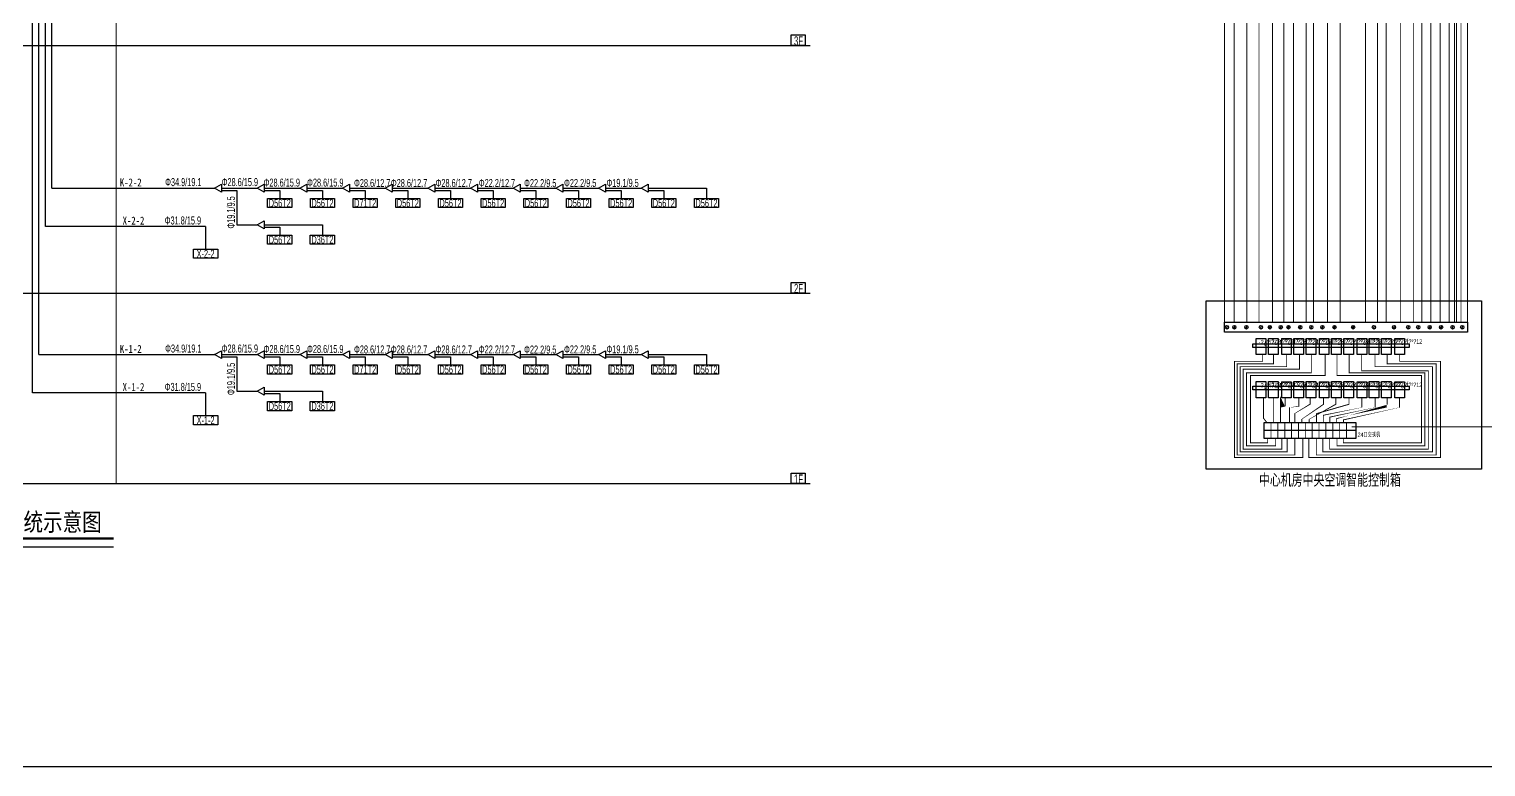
# Model space of a CAD drawing. Extents: x 89829915 to 90681759, y 101112474 to 101187995.
# Drawn here: x 90585879 to 90649610, y 101112474 to 101144739 of the extents above; entities that cross this region are included whole.
import ezdxf
from ezdxf.enums import TextEntityAlignment as Align

# ---------------------------------------------------------------- set-up
doc = ezdxf.new("R2010")
doc.units = 0
doc.header["$LTSCALE"] = 1000
doc.layers.add('ACS_COM', color=7, linetype='CONTINUOUS')
doc.layers.add('ACS_COM_BZ', color=3, linetype='CONTINUOUS')
doc.layers.add('ACS_DLJ_BZ', color=3, linetype='CONTINUOUS', lineweight=0)
doc.layers.add('ACS_DLJ_QYG', color=130, linetype='CONTINUOUS', lineweight=30)
doc.styles.add('-黑体', font='simhei.ttf', dxfattribs={"width": 0.8})
doc.styles.add('wz', font='xcsg.shx', dxfattribs={"width": 0.7, "bigfont": '12hztxt.shx'})

# ---------------------------------------------------------------- blocks, each defined once
blk = doc.blocks.new('A$C00525EC6')
at = {"layer": 'ACS_COM', "color": 3}
for p, q in [((0, 66.10488054109737), (-58.15328126307577, 66.10488054389134)), ((0, 0), (-58.15328126307577, 2.793967723846436e-09)), ((0, -114.7708703791723), (0, 114.7708703791723)), ((0, 114.7708703791723), (198.7889787259046, 0)), ((198.7889787259046, 0), (0, -114.7708703791723))]:
    blk.add_line(p, q, dxfattribs=at)

msp = doc.modelspace()

# ---------------------------------------------------------------- linework, layer by layer
at = {"layer": 'ACS_COM'}
for p, q in [((90550247.97653422, 101144025.7545142), (90620047.42502418, 101144025.7545142)), ((90550247.9765342, 101133198.3400906), (90620047.42502417, 101133198.3400906)), ((90550247.9765342, 101124861.347208), (90620047.42502417, 101124861.347208))]:
    msp.add_line(p, q, dxfattribs=at)
at = {"layer": 'ACS_COM', "color": 7}
msp.add_line((90582066.53402427, 101122101.7791031), (90589569.78626017, 101122101.7791031), dxfattribs=at)
at = {"layer": 'ACS_COM'}
for points in [[(90619826.56551197, 101144025.5898962), (90619218.76554433, 101144025.5898962), (90619218.76554433, 101144490.663086), (90619826.56551197, 101144490.663086)], [(90619826.56551196, 101133198.1754726), (90619218.76554431, 101133198.1754726), (90619218.76554431, 101133663.2486623), (90619826.56551196, 101133663.2486623)], [(90619826.56551196, 101124861.18259), (90619218.76554431, 101124861.18259), (90619218.76554431, 101125326.2557797), (90619826.56551196, 101125326.2557797)]]:
    msp.add_lwpolyline(points, close=True, dxfattribs=at)
at = {"layer": 'ACS_COM', "color": 2}
for points in [[(90596312.29054242, 101137332.6410585), (90597374.76397258, 101137332.6410585), (90597374.76397258, 101136932.6693764), (90596312.29054242, 101136932.6693764)], [(90598182.29052277, 101137332.6410698), (90599244.76395293, 101137332.6410698), (90599244.76395293, 101136932.6693877), (90598182.29052277, 101136932.6693877)], [(90600048.9571894, 101137332.6410698), (90601111.43061955, 101137332.6410698), (90601111.43061955, 101136932.6693877), (90600048.9571894, 101136932.6693877)], [(90601915.62385614, 101137332.6410698), (90602978.0972863, 101137332.6410698), (90602978.0972863, 101136932.6693877), (90601915.62385614, 101136932.6693877)], [(90601915.62385614, 101137332.6410698), (90602978.0972863, 101137332.6410698), (90602978.0972863, 101136932.6693877), (90601915.62385614, 101136932.6693877)], [(90603782.29052277, 101137332.6410698), (90604844.76395293, 101137332.6410698), (90604844.76395293, 101136932.6693877), (90603782.29052277, 101136932.6693877)], [(90605648.9571894, 101137332.6410698), (90606711.43061955, 101137332.6410698), (90606711.43061955, 101136932.6693877), (90605648.9571894, 101136932.6693877)], [(90607515.62385614, 101137332.6410698), (90608578.0972863, 101137332.6410698), (90608578.0972863, 101136932.6693877), (90607515.62385614, 101136932.6693877)], [(90609382.29052277, 101137332.6410698), (90610444.76395293, 101137332.6410698), (90610444.76395293, 101136932.6693877), (90609382.29052277, 101136932.6693877)], [(90611248.9571894, 101137332.6410698), (90612311.43061955, 101137332.6410698), (90612311.43061955, 101136932.6693877), (90611248.9571894, 101136932.6693877)], [(90613115.62385614, 101137332.6410698), (90614178.0972863, 101137332.6410698), (90614178.0972863, 101136932.6693877), (90613115.62385614, 101136932.6693877)], [(90614982.29052277, 101137332.6410698), (90616044.76395293, 101137332.6410698), (90616044.76395293, 101136932.6693877), (90614982.29052277, 101136932.6693877)], [(90593068.81763463, 101135115.4554112), (90594131.2910649, 101135115.4554112), (90594131.2910649, 101134715.4837287), (90593068.81763463, 101134715.4837287)], [(90596312.2905345, 101135731.1938114), (90597374.76396465, 101135731.1938114), (90597374.76396465, 101135331.2221294), (90596312.2905345, 101135331.2221294)], [(90598178.95720112, 101135731.1938114), (90599241.4306314, 101135731.1938114), (90599241.4306314, 101135331.2221294), (90598178.95720112, 101135331.2221294)], [(90596312.29054241, 101130052.8832833), (90597374.76397257, 101130052.8832833), (90597374.76397257, 101129652.9116012), (90596312.29054241, 101129652.9116012)], [(90598182.29052275, 101130052.8832946), (90599244.76395291, 101130052.8832946), (90599244.76395291, 101129652.9116125), (90598182.29052275, 101129652.9116125)], [(90600048.95718938, 101130052.8832946), (90601111.43061954, 101130052.8832946), (90601111.43061954, 101129652.9116125), (90600048.95718938, 101129652.9116125)], [(90601915.62385613, 101130052.8832946), (90602978.09728628, 101130052.8832946), (90602978.09728628, 101129652.9116125), (90601915.62385613, 101129652.9116125)], [(90601915.62385613, 101130052.8832946), (90602978.09728628, 101130052.8832946), (90602978.09728628, 101129652.9116125), (90601915.62385613, 101129652.9116125)], [(90603782.29052275, 101130052.8832946), (90604844.76395291, 101130052.8832946), (90604844.76395291, 101129652.9116125), (90603782.29052275, 101129652.9116125)], [(90605648.95718938, 101130052.8832946), (90606711.43061954, 101130052.8832946), (90606711.43061954, 101129652.9116125), (90605648.95718938, 101129652.9116125)], [(90607515.62385613, 101130052.8832946), (90608578.09728628, 101130052.8832946), (90608578.09728628, 101129652.9116125), (90607515.62385613, 101129652.9116125)], [(90609382.29052275, 101130052.8832946), (90610444.76395291, 101130052.8832946), (90610444.76395291, 101129652.9116125), (90609382.29052275, 101129652.9116125)], [(90611248.95718938, 101130052.8832946), (90612311.43061954, 101130052.8832946), (90612311.43061954, 101129652.9116125), (90611248.95718938, 101129652.9116125)], [(90613115.62385613, 101130052.8832946), (90614178.09728628, 101130052.8832946), (90614178.09728628, 101129652.9116125), (90613115.62385613, 101129652.9116125)], [(90614982.29052275, 101130052.8832946), (90616044.76395291, 101130052.8832946), (90616044.76395291, 101129652.9116125), (90614982.29052275, 101129652.9116125)], [(90596312.29053448, 101128451.4360363), (90597374.76396464, 101128451.4360363), (90597374.76396464, 101128051.4643542), (90596312.29053448, 101128051.4643542)], [(90598178.95720111, 101128451.4360363), (90599241.43063138, 101128451.4360363), (90599241.43063138, 101128051.4643542), (90598178.95720111, 101128051.4643542)], [(90593068.8176341, 101127835.6976361), (90594131.29106438, 101127835.6976361), (90594131.29106438, 101127435.7259535), (90593068.8176341, 101127435.7259535)]]:
    msp.add_lwpolyline(points, close=True, dxfattribs=at)
at = {"layer": 'ACS_COM', "const_width": 105}
msp.add_lwpolyline([(90582066.53402427, 101122456.7352417), (90589583.07741722, 101122456.7352417)], dxfattribs=at)
at = {"layer": 'ACS_COM_BZ', "color": 3}
for p, q in [((90638241.37881295, 101131631.5637489), (90638317.57815629, 101131772.0084216)), ((90638279.47848463, 101131701.7860852), (90638241.37881295, 101131631.5637489)), ((90638567.52708451, 101131631.5637489), (90638643.72642785, 101131772.0084216)), ((90638605.62675619, 101131701.7860852), (90638567.52708451, 101131631.5637489)), ((90639094.56378524, 101131631.5637489), (90639170.76312858, 101131772.0084216)), ((90639132.66345692, 101131701.7860852), (90639094.56378524, 101131631.5637489)), ((90639730.31657617, 101131631.5637489), (90639806.5159195, 101131772.0084216)), ((90639768.41624784, 101131701.7860852), (90639730.31657617, 101131631.5637489)), ((90640120.27646653, 101131631.5637489), (90640196.47580987, 101131772.0084216)), ((90640158.37613821, 101131701.7860852), (90640120.27646653, 101131631.5637489)), ((90640597.6819083, 101131631.5637489), (90640673.88125163, 101131772.0084216)), ((90640635.78157997, 101131701.7860852), (90640597.6819083, 101131631.5637489)), ((90640938.0105397, 101131631.5637489), (90641014.20988303, 101131772.0084216)), ((90640976.11021137, 101131701.7860852), (90640938.0105397, 101131631.5637489)), ((90641448.50348727, 101131631.5637489), (90641524.70283061, 101131772.0084216)), ((90641486.60315895, 101131701.7860852), (90641448.50348727, 101131631.5637489)), ((90641935.36250226, 101131631.5637489), (90642011.5618456, 101131772.0084216)), ((90641973.46217394, 101131701.7860852), (90641935.36250226, 101131631.5637489)), ((90642422.22151677, 101131631.5637489), (90642498.42086011, 101131772.0084216)), ((90642460.32118845, 101131701.7860852), (90642422.22151677, 101131631.5637489)), ((90642949.25821702, 101131631.5637489), (90643025.45756036, 101131772.0084216)), ((90642987.3578887, 101131701.7860852), (90642949.25821702, 101131631.5637489)), ((90643766.99229018, 101131631.5637489), (90643843.19163352, 101131772.0084216)), ((90643805.09196186, 101131701.7860852), (90643766.99229018, 101131631.5637489)), ((90644674.53530805, 101131631.5637489), (90644750.73465139, 101131772.0084216)), ((90644712.63497972, 101131701.7860852), (90644674.53530805, 101131631.5637489)), ((90645553.71760671, 101131631.5637489), (90645629.91695005, 101131772.0084216)), ((90645591.81727839, 101131701.7860852), (90645553.71760671, 101131631.5637489)), ((90646175.2900378, 101131631.5637489), (90646251.48938113, 101131772.0084216)), ((90646213.38970947, 101131701.7860852), (90646175.2900378, 101131631.5637489)), ((90646614.88118713, 101131631.5637489), (90646691.08053046, 101131772.0084216)), ((90646652.9808588, 101131701.7860852), (90646614.88118713, 101131631.5637489)), ((90647113.55716817, 101131631.5637489), (90647189.75651151, 101131772.0084216)), ((90647151.65683985, 101131701.7860852), (90647113.55716817, 101131631.5637489)), ((90647614.59654252, 101131631.5637489), (90647690.79588586, 101131772.0084216)), ((90647652.6962142, 101131701.7860852), (90647614.59654252, 101131631.5637489)), ((90648115.63591687, 101131631.5637489), (90648191.83526021, 101131772.0084216)), ((90648153.73558855, 101131701.7860852), (90648115.63591687, 101131631.5637489)), ((90648538.68331306, 101131631.5637489), (90648614.8826564, 101131772.0084216)), ((90648576.78298473, 101131701.7860852), (90648538.68331306, 101131631.5637489))]:
    msp.add_line(p, q, dxfattribs=at)
at = {"layer": 'ACS_COM_BZ'}
for points in [[(90536747.91578245, 101187891.7726276), (90681758.82457018, 101187994.5010355), (90681758.82457018, 101112474.2246103), (90536747.91578245, 101112474.2246103)], [(90639978.97304523, 101130507.857558), (90639560.65243518, 101130507.857558), (90639560.65243518, 101131214.5739019), (90639978.97304523, 101131214.5739019)], [(90640517.82671201, 101130507.857558), (90640099.50610197, 101130507.857558), (90640099.50610197, 101131214.5739019), (90640517.82671201, 101131214.5739019)], [(90641628.97304523, 101130507.857558), (90641210.65243518, 101130507.857558), (90641210.65243518, 101131214.5739019), (90641628.97304523, 101131214.5739019)], [(90642167.82671201, 101130507.857558), (90641749.50610197, 101130507.857558), (90641749.50610197, 101131214.5739019), (90642167.82671201, 101131214.5739019)], [(90643278.97304523, 101130507.857558), (90642860.65243518, 101130507.857558), (90642860.65243518, 101131214.5739019), (90643278.97304523, 101131214.5739019)], [(90643817.82671201, 101130507.857558), (90643399.50610197, 101130507.857558), (90643399.50610197, 101131214.5739019), (90643817.82671201, 101131214.5739019)], [(90644928.97304523, 101130507.857558), (90644510.65243518, 101130507.857558), (90644510.65243518, 101131214.5739019), (90644928.97304523, 101131214.5739019)], [(90645467.82671201, 101130507.857558), (90645049.50610197, 101130507.857558), (90645049.50610197, 101131214.5739019), (90645467.82671201, 101131214.5739019)], [(90639978.97304523, 101128614.8086841), (90639560.65243518, 101128614.8086841), (90639560.65243518, 101129321.525028), (90639978.97304523, 101129321.525028)], [(90640517.82671201, 101128614.8086841), (90640099.50610197, 101128614.8086841), (90640099.50610197, 101129321.525028), (90640517.82671201, 101129321.525028)], [(90641628.97304523, 101128614.8086841), (90641210.65243518, 101128614.8086841), (90641210.65243518, 101129321.525028), (90641628.97304523, 101129321.525028)], [(90642167.82671201, 101128614.8086841), (90641749.50610197, 101128614.8086841), (90641749.50610197, 101129321.525028), (90642167.82671201, 101129321.525028)], [(90643278.97304523, 101128614.8086841), (90642860.65243518, 101128614.8086841), (90642860.65243518, 101129321.525028), (90643278.97304523, 101129321.525028)], [(90643817.82671201, 101128614.8086841), (90643399.50610197, 101128614.8086841), (90643399.50610197, 101129321.525028), (90643817.82671201, 101129321.525028)], [(90644928.97304523, 101128614.8086841), (90644510.65243518, 101128614.8086841), (90644510.65243518, 101129321.525028), (90644928.97304523, 101129321.525028)], [(90645467.82671201, 101128614.8086841), (90645049.50610197, 101128614.8086841), (90645049.50610197, 101129321.525028), (90645467.82671201, 101129321.525028)]]:
    msp.add_lwpolyline(points, close=True, dxfattribs=at)
at = {"layer": 'ACS_COM_BZ', "color": 2, "const_width": 40, "elevation": -190.4761904738846, "flags": 128}
for points in [[(90590271.79392321, 101177376.1547637), (90590271.79392321, 101186967.2123296), (90648803.66873932, 101186967.2123296), (90648803.66873936, 101131926.6030665)], [(90590821.79392321, 101177376.1547637), (90590821.79392321, 101186647.6807868), (90648522.42493963, 101186647.6807868), (90648522.42493972, 101131926.6030665)], [(90591371.79392321, 101177376.1547637), (90591371.79392321, 101186344.8023536), (90648323.89990425, 101186344.8023536), (90648323.89990424, 101131926.6030665)], [(90591921.79392321, 101177376.1547637), (90591921.79392321, 101186123.1078305), (90648238.81774664, 101186123.1078305), (90648238.81774665, 101131926.6030664)], [(90592471.79392321, 101177376.1547637), (90592471.79392321, 101185904.5357654), (90648000.11502552, 101185904.5357654), (90648000.11502558, 101131926.6030664)], [(90593021.79392321, 101177376.1547637), (90593021.79392323, 101185087.4925699), (90593021.79392323, 101185592.2899582), (90647614.88192177, 101185592.2899582), (90647614.88192174, 101131926.6030664)], [(90593571.79392321, 101177376.1547637), (90593571.79392321, 101185087.4925699), (90647198.9247055, 101185087.4925699), (90647198.9247055, 101131926.6030664)], [(90594121.79392321, 101177376.1547637), (90594121.79392321, 101184567.0828912), (90646804.23802853, 101184567.0828912), (90646804.23802856, 101131926.6030664)], [(90594671.79392321, 101177376.1547637), (90594671.79392321, 101183760.4478891), (90646435.54867744, 101183760.4478891), (90646435.54867737, 101131926.6030664)], [(90595221.79392321, 101177376.1547637), (90595221.79392321, 101183496.0797722), (90645868.33429146, 101183496.0797722), (90645868.3342915, 101131926.6030664)], [(90595771.79392321, 101177376.1547637), (90595771.79392321, 101183044.364171), (90645246.7618599, 101183044.364171), (90645246.76185991, 101131926.6030665)], [(90596321.79392321, 101177376.1547637), (90596321.79392321, 101182567.6689055), (90644863.89214945, 101182567.6689055), (90644863.89214936, 101131926.6030664)], [(90596871.79392321, 101177376.1547637), (90596871.79392321, 101182076.4021688), (90644341.58223534, 101182076.4021688), (90644341.58223541, 101131926.6030664)], [(90597421.79392321, 101177376.1547637), (90597421.79392321, 101181380.0940185), (90643240.24096918, 101181380.0940185), (90643240.24096912, 101131926.6030664)], [(90597971.79392321, 101177376.1547637), (90597971.79392321, 101180787.8678041), (90642677.75336981, 101180787.8678041), (90642677.75336976, 101131926.6030664)], [(90598521.79392321, 101177376.1547637), (90598521.79392321, 101180353.846132), (90642072.72469139, 101180353.846132), (90642072.72469142, 101131926.6030664)], [(90599071.79392321, 101177376.1547637), (90599071.79392321, 101180019.7431183), (90641744.21302605, 101180019.7431183), (90641744.21302608, 101131926.6030664)], [(90599621.79392321, 101177376.1547637), (90599621.79392321, 101179746.0076272), (90641191.17899942, 101179746.0076272), (90641191.17899938, 101131926.6030664)], [(90600171.79392321, 101177376.1547637), (90600171.79392321, 101179549.2927687), (90640775.22178316, 101179549.2927687), (90640775.22178316, 101131926.6030664)], [(90600721.79392321, 101177376.1547637), (90600721.79392321, 101179245.3735163), (90640276.54580212, 101179245.3735163), (90640276.54580215, 101131926.6030664)], [(90601271.79392321, 101177376.1547637), (90601271.79392321, 101178972.6788447), (90639683.33408976, 101178972.6788447), (90639683.33408977, 101131926.6030664)], [(90601821.79392321, 101177376.1547637), (90601821.79392321, 101178515.7591467), (90639151.5706029, 101178515.7591467), (90639151.57060292, 101131926.6030664)], [(90602371.79392321, 101177376.1547637), (90602371.79392321, 101178262.8400428), (90638593.80979013, 101178262.8400428), (90638593.80979005, 101131926.6030664)], [(90602921.79392321, 101177376.1547637), (90602921.79392321, 101177723.6956155), (90638170.76239395, 101177723.6956155), (90638170.76239395, 101131926.6030664)], [(90638170.76239395, 101131926.6030664), (90648803.66873936, 101131926.6030664)]]:
    msp.add_lwpolyline(points, dxfattribs=at)
at = {"layer": 'ACS_COM_BZ', "color": 3}
msp.add_lwpolyline([(90637369.57207346, 101132861.2588494), (90649420.51438427, 101132861.2588494), (90649420.51438427, 101125494.339437), (90637369.57207346, 101125494.339437)], close=True, dxfattribs=at)
at = {"layer": 'ACS_COM_BZ', "color": 3, "elevation": -190.4761904738846}
msp.add_lwpolyline([(90638170.76239395, 101131926.6030664), (90648803.66873936, 101131926.6030664), (90648803.66873936, 101131490.4997556), (90638170.76239395, 101131490.4997556)], close=True, dxfattribs=at)
at = {"layer": 'ACS_COM_BZ', "color": 1}
for points in [[(90639416.27064991, 101130973.2125349), (90646253.56739521, 101130973.2125349), (90646253.56739521, 101130817.0896313), (90639416.27064991, 101130817.0896313)], [(90639416.27064991, 101129123.6765366), (90646253.56739521, 101129123.6765366), (90646253.56739521, 101128967.553633), (90639416.27064991, 101128967.553633)]]:
    msp.add_lwpolyline(points, close=True, dxfattribs=at)
at = {"layer": 'ACS_COM_BZ', "elevation": 190.4761904738844}
for points in [[(90641096.85806453, 101130506.7239251), (90640678.53745449, 101130506.7239251), (90640678.53745449, 101131213.440269), (90641096.85806453, 101131213.440269)], [(90642746.85806453, 101130506.7239251), (90642328.53745449, 101130506.7239251), (90642328.53745449, 101131213.440269), (90642746.85806453, 101131213.440269)], [(90644396.85806453, 101130506.7239251), (90643978.53745449, 101130506.7239251), (90643978.53745449, 101131213.440269), (90644396.85806453, 101131213.440269)], [(90646046.85806453, 101130506.7239251), (90645628.53745449, 101130506.7239251), (90645628.53745449, 101131213.440269), (90646046.85806453, 101131213.440269)], [(90641096.85806453, 101128613.6750512), (90640678.53745449, 101128613.6750512), (90640678.53745449, 101129320.3913951), (90641096.85806453, 101129320.3913951)], [(90642746.85806453, 101128613.6750512), (90642328.53745449, 101128613.6750512), (90642328.53745449, 101129320.3913951), (90642746.85806453, 101129320.3913951)], [(90644396.85806453, 101128613.6750512), (90643978.53745449, 101128613.6750512), (90643978.53745449, 101129320.3913951), (90644396.85806453, 101129320.3913951)], [(90646046.85806453, 101128613.6750512), (90645628.53745449, 101128613.6750512), (90645628.53745449, 101129320.3913951), (90646046.85806453, 101129320.3913951)]]:
    msp.add_lwpolyline(points, close=True, dxfattribs=at)
at = {"layer": 'ACS_COM_BZ', "color": 6, "const_width": 40, "flags": 128}
for points in [[(90639846.40822601, 101130507.857558), (90639846.40822601, 101130211.3327653), (90638617.44372272, 101130211.3327653), (90638617.44372272, 101125999.1368256), (90641602.40942955, 101125999.1368256), (90641602.40942954, 101126834.9147694)], [(90640321.45027447, 101130507.857558), (90640321.45027447, 101130103.0875521), (90638733.24999332, 101130103.0875521), (90638733.24999332, 101126114.6677742), (90641252.62722492, 101126114.6677742), (90641252.62722492, 101126834.9147694)], [(90641451.15225983, 101130507.857558), (90641451.15225983, 101129870.9848354), (90638990.85986042, 101129870.9848354), (90638990.85986042, 101126372.7909749), (90640678.32265902, 101126372.7909749), (90640678.32265894, 101126834.9147694)], [(90641975.82556677, 101130507.857558), (90641975.82556677, 101129712.780293), (90639139.75363684, 101129712.780293), (90639139.75363684, 101126514.3424075), (90640413.622612, 101126514.3424075), (90640413.62261203, 101126834.9147694)], [(90645294.02972555, 101130507.857558), (90645294.02972569, 101130103.0875521), (90647432.90063953, 101130103.0875521), (90647432.90063955, 101126114.6677742), (90642193.25774813, 101126114.6677742), (90642193.25774817, 101126834.9147694)], [(90644759.90284538, 101130507.857558), (90644759.90284519, 101129978.1892293), (90647274.55329037, 101129978.1892293), (90647274.55329032, 101126256.2192068), (90642476.86494112, 101126256.2192068), (90642476.86494109, 101126834.9147694)], [(90643630.20085955, 101130507.857558), (90643630.20085947, 101130103.0875521), (90643630.20085949, 101129712.780293), (90646938.9514451, 101129712.780293), (90646938.95144516, 101126514.3424075), (90643096.07397938, 101126514.3424075), (90643096.07397938, 101126834.9147694)], [(90643098.43737268, 101130507.857558), (90643098.4373727, 101129587.8819702), (90646790.05766869, 101129587.8819702), (90646790.05766882, 101126646.5264659), (90643372.59099293, 101126646.5264659), (90643372.59099294, 101126834.9147694)], [(90639886.58591175, 101128614.8086841), (90639886.58591175, 101127714.4071267), (90640028.38950825, 101127535.3861971)], [(90640311.99670124, 101128614.8086841), (90640311.99670124, 101127535.3861971)], [(90641422.79154062, 101128614.8086841), (90641422.79154062, 101128240.0209022), (90641013.9245038, 101128065.1632502), (90641013.92450379, 101127535.3861971)], [(90641926.19430828, 101128614.8086841), (90641926.19430828, 101128339.9859672), (90641257.35401106, 101128065.1632502), (90641257.35401103, 101127535.3861971)], [(90642509.95244741, 101128614.8086841), (90642509.95244741, 101128332.653825), (90641557.5049572, 101127922.5709982), (90641557.50495721, 101127535.3861971)], [(90643044.07932758, 101128614.8086841), (90643044.07932758, 101128332.653825), (90641883.65322924, 101127922.5709982), (90641883.65322925, 101127535.3861971)], [(90643620.7472868, 101128614.8086841), (90643620.7472868, 101128332.653825), (90642200.34792805, 101127922.5709982), (90642200.34792805, 101127535.3861971)], [(90644764.629632, 101128614.8086841), (90644764.62963201, 101128332.653825), (90642779.37928057, 101127770.611372), (90642779.37928057, 101127535.3861971)], [(90645294.02972555, 101128614.8086841), (90645294.02972558, 101128332.653825), (90643084.25701332, 101127708.1622105), (90643084.25701332, 101127535.3861971)], [(90643738.91695023, 101127344.9162548), (90650562.03333616, 101127344.9162548)]]:
    msp.add_lwpolyline(points, dxfattribs=at)
at = {"layer": 'ACS_COM_BZ', "color": 6, "const_width": 40, "elevation": 190.4761904738844, "flags": 128}
for points in [[(90640895.75484037, 101130506.7239251), (90640895.75484037, 101129978.1892292), (90638865.6000166, 101129978.1892292), (90638865.6000166, 101126256.2192068), (90640919.38877296, 101126256.2192068), (90640919.38877292, 101126834.9147694)], [(90642583.21763897, 101130506.7239251), (90642583.21763897, 101129587.8819702), (90639307.55455923, 101129587.8819702), (90639307.55455923, 101126646.5264659), (90640063.84040737, 101126646.5264659), (90640063.84040737, 101126834.9147694)], [(90645837.61017895, 101130506.7239251), (90645837.61017895, 101130211.3327653), (90647626.6988883, 101130211.3327653), (90647626.69888824, 101125999.1368256), (90641867.10947609, 101125999.1368256), (90641867.10947607, 101126834.9147694)], [(90644176.14470625, 101130506.7239251), (90644176.14470625, 101129797.0866611), (90647092.57200813, 101129797.0866611), (90647092.57200807, 101126372.7909749), (90642777.01588726, 101126372.7909749), (90642777.01588726, 101126834.9147694)], [(90640829.57982826, 101128613.6750512), (90640829.57982826, 101128248.3474569), (90640621.60122013, 101128040.1835856), (90640621.60122015, 101127535.3861971)], [(90644180.87149286, 101128613.6750512), (90644180.87149285, 101128332.653825), (90642500.49887419, 101127852.8361013), (90642500.49887419, 101127535.3861971)], [(90645830.51999903, 101128613.6750512), (90645830.51999901, 101128332.653825), (90643377.31777906, 101127649.8763266), (90643377.31777906, 101127529.1412809)]]:
    msp.add_lwpolyline(points, dxfattribs=at)
at = {"layer": 'ACS_COM_BZ', "color": 5, "const_width": 40, "flags": 128}
for points in [[(90639910.21984434, 101127535.3861971), (90639910.21984433, 101126834.9147694)], [(90640210.37079048, 101127535.3861971), (90640210.37079047, 101126834.9147694)], [(90640510.52173662, 101127535.3861971), (90640510.5217366, 101126834.9147694)], [(90640810.67268276, 101127535.3861971), (90640810.67268275, 101126834.9147694)], [(90641110.8236289, 101127535.3861971), (90641110.82362889, 101126834.9147694)], [(90641410.97457504, 101127535.3861971), (90641410.97457503, 101126834.9147694)], [(90641711.12552118, 101127535.3861971), (90641711.12552117, 101126834.9147694)], [(90642011.27646732, 101127535.3861971), (90642011.27646731, 101126834.9147694)], [(90642311.42741346, 101127535.3861971), (90642311.42741345, 101126834.9147694)], [(90642611.5783596, 101127535.3861971), (90642611.57835959, 101126834.9147694)], [(90642911.72930574, 101127535.3861971), (90642911.72930573, 101126834.9147694)], [(90643211.88025188, 101127535.3861971), (90643211.88025187, 101126834.9147694)], [(90643512.03119802, 101127535.3861971), (90643512.03119801, 101126834.9147694)]]:
    msp.add_lwpolyline(points, dxfattribs=at)
at = {"layer": 'ACS_COM_BZ', "color": 5}
for points in [[(90639910.21984434, 101127535.3861971), (90643918.53483915, 101127535.3861971), (90643918.53483915, 101126834.9147694), (90639910.21984433, 101126834.9147694)], [(90639910.21984434, 101127535.3861971), (90643918.53483915, 101127535.3861971), (90643918.53483915, 101127178.3851576), (90639910.21984433, 101127178.3851576)]]:
    msp.add_lwpolyline(points, close=True, dxfattribs=at)
at = {"layer": 'ACS_COM_BZ', "color": 3}
for centre in [(90638279.47848463, 101131701.7860852), (90638605.62675619, 101131701.7860852), (90639132.66345692, 101131701.7860852), (90639768.41624784, 101131701.7860852), (90640158.37613821, 101131701.7860852), (90640635.78157997, 101131701.7860852), (90640976.11021137, 101131701.7860852), (90641486.60315895, 101131701.7860852), (90641973.46217394, 101131701.7860852), (90642460.32118845, 101131701.7860852), (90642987.3578887, 101131701.7860852), (90643805.09196186, 101131701.7860852), (90644712.63497972, 101131701.7860852), (90645591.81727839, 101131701.7860852), (90646213.38970947, 101131701.7860852), (90646652.9808588, 101131701.7860852), (90647151.65683985, 101131701.7860852), (90647652.6962142, 101131701.7860852), (90648153.73558855, 101131701.7860852), (90648576.78298473, 101131701.7860852)]:
    msp.add_ellipse(centre, major_axis=(0, 83.2655485868454), ratio=0.8515142150818946, dxfattribs=at)
at = {"layer": 'ACS_DLJ_BZ'}
msp.add_line((90589681.06377667, 101124861.347208), (90589681.06377667, 101174221.6241946), dxfattribs=at)
at = {"layer": 'ACS_DLJ_QYG'}
for p, q in [((90586022.12995292, 101128833.7980773, 19.04761904617754), (90586022.12995295, 101174196.5996077, 19.0476190476188)), ((90586307.76485395, 101130502.7944662), (90586307.76485388, 101174196.5996077)), ((90586593.3997552, 101136113.5558525), (90586593.39975475, 101174196.5996077, -19.04761904761928)), ((90586879.0346552, 101137782.5522413), (90586879.03465568, 101174196.5996077, -38.09523809523832)), ((90586879.0346552, 101137782.5522413), (90593991.97723879, 101137782.5522411)), ((90594377.3906154, 101137782.5522517), (90595858.64388621, 101137782.5522517)), ((90594377.3906154, 101137683.3949309), (90594972.3906154, 101137683.3949309)), ((90594972.3906154, 101137683.3949309), (90594972.3906154, 101136181.1049938)), ((90596244.05728191, 101137782.5522522), (90597728.64388539, 101137782.5522522)), ((90596244.05728191, 101137683.3949313), (90596843.52725738, 101137683.3949313)), ((90596843.52725738, 101137683.3949313), (90596843.52725738, 101137332.641059)), ((90598114.05726238, 101137782.5522522), (90599595.31054409, 101137782.5522522)), ((90598114.05726238, 101137683.3949426), (90598713.52723785, 101137683.3949426)), ((90598713.52723785, 101137683.3949426), (90598713.52723785, 101137332.6410702)), ((90599980.723929, 101137782.5522522), (90601461.97721083, 101137782.5522522)), ((90599980.723929, 101137683.3949426), (90600580.19390447, 101137683.3949426)), ((90600580.19390447, 101137683.3949426), (90600580.19390447, 101137332.6410702)), ((90601847.39059563, 101137782.5522522), (90603328.64387746, 101137782.5522522)), ((90601847.39059563, 101137683.3949426), (90602446.8605711, 101137683.3949426)), ((90601847.39059563, 101137683.3949426), (90602446.8605711, 101137683.3949426)), ((90602446.8605711, 101137683.3949426), (90602446.8605711, 101137332.6410702)), ((90602446.8605711, 101137683.3949426), (90602446.8605711, 101137332.6410702)), ((90603714.05726238, 101137782.5522522), (90605195.31054409, 101137782.5522522)), ((90603714.05726238, 101137683.3949426), (90604313.52723785, 101137683.3949426)), ((90604313.52723785, 101137683.3949426), (90604313.52723785, 101137332.6410702)), ((90605580.723929, 101137782.5522522), (90607061.97721083, 101137782.5522522)), ((90605580.723929, 101137683.3949426), (90606180.19390447, 101137683.3949426)), ((90606180.19390447, 101137683.3949426), (90606180.19390447, 101137332.6410702)), ((90607447.39059563, 101137782.5522522), (90608928.64387746, 101137782.5522522)), ((90607447.39059563, 101137683.3949426), (90608046.8605711, 101137683.3949426)), ((90608046.8605711, 101137683.3949426), (90608046.8605711, 101137332.6410702)), ((90609314.05726238, 101137782.5522522), (90610795.31054409, 101137782.5522522)), ((90609314.05726238, 101137683.3949426), (90609913.52723785, 101137683.3949426)), ((90609913.52723785, 101137683.3949426), (90609913.52723785, 101137332.6410702)), ((90611180.723929, 101137782.5522522), (90612661.97721083, 101137782.5522522)), ((90611180.723929, 101137683.3949426), (90611780.19390447, 101137683.3949426)), ((90611780.19390447, 101137683.3949426), (90611780.19390447, 101137332.6410702)), ((90613047.39059563, 101137782.5522522), (90615513.52723785, 101137783.0194076)), ((90613047.39059563, 101137683.3949426), (90613646.8605711, 101137683.3949426)), ((90613646.8605711, 101137683.3949426), (90613646.8605711, 101137332.6410702)), ((90615513.52723785, 101137783.0194076), (90615513.52723785, 101137332.6410702)), ((90593600.0543497, 101136113.5558527), (90586593.3997552, 101136113.5558525)), ((90593600.0543497, 101136113.5558527), (90593600.0543497, 101135115.4554108)), ((90594972.3906154, 101136181.1049938), (90595858.64389712, 101136181.1049938)), ((90594972.3906154, 101136181.1049938), (90595858.64389712, 101136181.1049938)), ((90594972.3906154, 101136181.1049938), (90595858.64389712, 101136181.1049938)), ((90594972.3906154, 101136181.1049938), (90595858.64389712, 101136181.1049938)), ((90596244.0572741, 101136181.1049938), (90598710.19391608, 101136181.1049934)), ((90596244.0572741, 101136081.9476834), (90596843.52724957, 101136081.9476834)), ((90596843.52724957, 101136081.9476834), (90596843.52724957, 101135731.1938114)), ((90598710.19391614, 101136181.1049938), (90598710.1939162, 101135731.1938114)), ((90586307.76485395, 101130502.7944662), (90593991.97723877, 101130502.7944659)), ((90594377.39061539, 101130502.7944765), (90595858.6438862, 101130502.7944765)), ((90594377.39061539, 101130403.6371557), (90594972.39061539, 101130403.6371557)), ((90594972.39061539, 101130403.6371557), (90594972.39061539, 101128901.3472187)), ((90596244.0572819, 101130502.794477), (90597728.64388537, 101130502.794477)), ((90596244.0572819, 101130403.6371562), (90596843.52725737, 101130403.6371562)), ((90596843.52725737, 101130403.6371562), (90596843.52725737, 101130052.8832838)), ((90598114.05726236, 101130502.794477), (90599595.31054407, 101130502.794477)), ((90598114.05726236, 101130403.6371675), (90598713.52723783, 101130403.6371675)), ((90598713.52723783, 101130403.6371675), (90598713.52723783, 101130052.8832951)), ((90599980.72392899, 101130502.794477), (90601461.97721082, 101130502.794477)), ((90599980.72392899, 101130403.6371675), (90600580.19390446, 101130403.6371675)), ((90600580.19390446, 101130403.6371675), (90600580.19390446, 101130052.8832951)), ((90601847.39059561, 101130502.794477), (90603328.64387745, 101130502.794477)), ((90601847.39059561, 101130403.6371675), (90602446.86057109, 101130403.6371675)), ((90601847.39059561, 101130403.6371675), (90602446.86057109, 101130403.6371675)), ((90602446.86057109, 101130403.6371675), (90602446.86057109, 101130052.8832951)), ((90602446.86057109, 101130403.6371675), (90602446.86057109, 101130052.8832951)), ((90603714.05726236, 101130502.794477), (90605195.31054407, 101130502.794477)), ((90603714.05726236, 101130403.6371675), (90604313.52723783, 101130403.6371675)), ((90604313.52723783, 101130403.6371675), (90604313.52723783, 101130052.8832951)), ((90605580.72392899, 101130502.794477), (90607061.97721082, 101130502.794477)), ((90605580.72392899, 101130403.6371675), (90606180.19390446, 101130403.6371675)), ((90606180.19390446, 101130403.6371675), (90606180.19390446, 101130052.8832951)), ((90607447.39059561, 101130502.794477), (90608928.64387745, 101130502.794477)), ((90607447.39059561, 101130403.6371675), (90608046.86057109, 101130403.6371675)), ((90608046.86057109, 101130403.6371675), (90608046.86057109, 101130052.8832951)), ((90609314.05726236, 101130502.794477), (90610795.31054407, 101130502.794477)), ((90609314.05726236, 101130403.6371675), (90609913.52723783, 101130403.6371675)), ((90609913.52723783, 101130403.6371675), (90609913.52723783, 101130052.8832951)), ((90611180.72392899, 101130502.794477), (90612661.97721082, 101130502.794477)), ((90611180.72392899, 101130403.6371675), (90611780.19390446, 101130403.6371675)), ((90611780.19390446, 101130403.6371675), (90611780.19390446, 101130052.8832951)), ((90613047.39059561, 101130502.794477), (90615513.52723783, 101130503.2616325)), ((90613047.39059561, 101130403.6371675), (90613646.86057109, 101130403.6371675)), ((90613646.86057109, 101130403.6371675), (90613646.86057109, 101130052.8832951)), ((90615513.52723783, 101130503.2616325), (90615513.52723783, 101130052.8832951)), ((90593600.05434918, 101128833.7980776), (90586022.12995294, 101128833.7980773, 19.04761904664321)), ((90593600.05434918, 101128833.7980776), (90593600.05434918, 101127835.6976356)), ((90594972.39061539, 101128901.3472187), (90595858.6438971, 101128901.3472187)), ((90594972.39061539, 101128901.3472187), (90595858.6438971, 101128901.3472187)), ((90596244.05727409, 101128901.3472187), (90598710.19391607, 101128901.3472182)), ((90596244.05727409, 101128802.1899082), (90596843.52724956, 101128802.1899082)), ((90596843.52724956, 101128802.1899082), (90596843.52724956, 101128451.4360363)), ((90598710.19391613, 101128901.3472187), (90598710.19391619, 101128451.4360363))]:
    msp.add_line(p, q, dxfattribs=at)

# ---------------------------------------------------------------- block references
at = {"layer": 'ACS_COM', "xscale": 1.499999940395355, "yscale": 1.499999940395355, "zscale": 1.499999940395355, "rotation": 180}
for p in [(90594290.16069466, 101137782.5522409), (90596156.82736117, 101137782.5522409), (90598026.82734163, 101137782.5522522), (90599893.49400826, 101137782.5522522), (90601760.16067488, 101137782.5522522), (90601760.16067488, 101137782.5522522), (90603626.82734163, 101137782.5522522), (90605493.49400826, 101137782.5522522), (90607360.16067488, 101137782.5522522), (90609226.82734163, 101137782.5522522), (90611093.49400826, 101137782.5522522), (90612960.16067488, 101137782.5522522), (90596156.82735336, 101136181.1049938), (90594290.16069464, 101130502.7944657), (90596156.82736115, 101130502.7944657), (90598026.82734162, 101130502.794477), (90599893.49400824, 101130502.794477), (90601760.16067487, 101130502.794477), (90601760.16067487, 101130502.794477), (90603626.82734162, 101130502.794477), (90605493.49400824, 101130502.794477), (90607360.16067487, 101130502.794477), (90609226.82734162, 101130502.794477), (90611093.49400824, 101130502.794477), (90612960.16067487, 101130502.794477), (90596156.82735334, 101128901.3472187)]:
    msp.add_blockref('A$C00525EC6', p, dxfattribs=at)

# ---------------------------------------------------------------- texts
at = {"layer": 'ACS_COM', "style": 'wz', "width": 0.6}
for s, p in [('3F', (90619537.17131415, 101144025.5898962)), ('2F', (90619537.17131414, 101133198.1754726)), ('1F', (90619537.17131414, 101124861.18259))]:
    msp.add_text(s, height=399.9999999999999, dxfattribs=at).set_placement(p, align=Align.CENTER)
at = {"layer": 'ACS_COM'}
for s, style, width, p in [('K-2-2', '-黑体', 0.8, (90590324.482632, 101138034.2788806, 400)), ('Φ34.9/19.1', 'wz', 0.6, (90592624.77434506, 101138049.8123078)), ('Φ28.6/15.9', 'wz', 0.6, (90595097.36774093, 101138049.8123184)), ('Φ28.6/15.9', 'wz', 0.6, (90596931.7308299, 101138027.3862987)), ('Φ28.6/15.9', 'wz', 0.6, (90598834.93040653, 101138027.7938207)), ('Φ28.6/12.7', 'wz', 0.6, (90600889.15179141, 101138009.0382565)), ('Φ28.6/12.7', 'wz', 0.6, (90602500.6770397, 101138009.0382565)), ('Φ28.6/12.7', 'wz', 0.6, (90604455.15629955, 101138009.038256)), ('Φ22.2/12.7', 'wz', 0.6, (90606346.93004926, 101138009.038256)), ('Φ22.2/9.5', 'wz', 0.6, (90608239.50582393, 101138004.903118)), ('Φ22.2/9.5', 'wz', 0.6, (90609987.88211127, 101138011.4615749, 0.0003280904458620171)), ('Φ19.1/9.5', 'wz', 0.6, (90611842.20218702, 101138014.5147976)), ('X-2-2', '-黑体', 0.8, (90590445.36111689, 101136365.2824922, 400.0000000000001)), ('Φ31.8/15.9', 'wz', 0.6, (90592605.77546243, 101136371.2865565)), ('K-1-2', '-黑体', 0.8, (90590324.48263198, 101130754.5211055, 400)), ('Φ34.9/19.1', 'wz', 0.6, (90592624.77434504, 101130770.0545327)), ('Φ28.6/15.9', 'wz', 0.6, (90595097.36774091, 101130770.0545432)), ('Φ28.6/15.9', 'wz', 0.6, (90596931.73082988, 101130747.6285235)), ('Φ28.6/15.9', 'wz', 0.6, (90598834.93040651, 101130748.0360456)), ('Φ28.6/12.7', 'wz', 0.6, (90600889.1517914, 101130729.2804814)), ('Φ28.6/12.7', 'wz', 0.6, (90602500.67703968, 101130729.2804814)), ('Φ28.6/12.7', 'wz', 0.6, (90604455.15629953, 101130729.2804809)), ('Φ22.2/12.7', 'wz', 0.6, (90606346.93004924, 101130729.2804809)), ('Φ22.2/9.5', 'wz', 0.6, (90608239.50582391, 101130725.1453428)), ('Φ22.2/9.5', 'wz', 0.6, (90609987.88211125, 101130731.7037997, 0.0003280904458620171)), ('Φ19.1/9.5', 'wz', 0.6, (90611842.202187, 101130734.7570224)), ('X-1-2', '-黑体', 0.8, (90590445.36111636, 101129085.5247171, 400.0000000000001)), ('Φ31.8/15.9', 'wz', 0.6, (90592605.77546191, 101129091.5287814))]:
    msp.add_text(s, height=349.9999999999999, dxfattribs=dict(at, style=style, width=width)).set_placement(p, align=Align.MIDDLE_CENTER)
at = {"layer": 'ACS_COM', "style": 'wz', "width": 0.6}
for p in [(90594708.98568851, 101136721.3999873), (90594708.9856885, 101129441.6422121)]:
    msp.add_text('Φ19.1/9.5', height=349.9999999999999, rotation=90, dxfattribs=at).set_placement(p, align=Align.MIDDLE_CENTER)
at = {"layer": 'ACS_COM', "color": 2, "style": 'wz', "width": 0.6}
for s, p in [('D56T2', (90596843.52725738, 101137132.6693764, 196.9999999999994)), ('D56T2', (90598713.52723785, 101137132.6693877, 196.9999999999994)), ('D71T2', (90600580.19390447, 101137132.6693877, 196.9999999999994)), ('D56T2', (90602446.8605711, 101137132.6693877, 196.9999999999994)), ('D56T2', (90602446.8605711, 101137132.6693877, 196.9999999999994)), ('D56T2', (90604313.52723785, 101137132.6693877, 196.9999999999994)), ('D56T2', (90606180.19390447, 101137132.6693877, 196.9999999999994)), ('D56T2', (90608046.8605711, 101137132.6693877, 196.9999999999994)), ('D56T2', (90609913.52723785, 101137132.6693877, 196.9999999999994)), ('D56T2', (90611780.19390447, 101137132.6693877, 196.9999999999994)), ('D56T2', (90613646.8605711, 101137132.6693877, 196.9999999999994)), ('D56T2', (90615513.52723785, 101137132.6693877, 196.9999999999994)), ('D56T2', (90596843.52724957, 101135531.2221289, 196.9999999999994)), ('D36T2', (90598710.1939162, 101135531.2221289, 196.9999999999994)), ('X-2-2', (90593600.0543497, 101134915.4837282, 196.9999999999995)), ('D56T2', (90596843.52725737, 101129852.9116012, 196.9999999999994)), ('D56T2', (90598713.52723783, 101129852.9116125, 196.9999999999994)), ('D71T2', (90600580.19390446, 101129852.9116125, 196.9999999999994)), ('D56T2', (90602446.86057109, 101129852.9116125, 196.9999999999994)), ('D56T2', (90602446.86057109, 101129852.9116125, 196.9999999999994)), ('D56T2', (90604313.52723783, 101129852.9116125, 196.9999999999994)), ('D56T2', (90606180.19390446, 101129852.9116125, 196.9999999999994)), ('D56T2', (90608046.86057109, 101129852.9116125, 196.9999999999994)), ('D56T2', (90609913.52723783, 101129852.9116125, 196.9999999999994)), ('D56T2', (90611780.19390446, 101129852.9116125, 196.9999999999994)), ('D56T2', (90613646.86057109, 101129852.9116125, 196.9999999999994)), ('D56T2', (90615513.52723783, 101129852.9116125, 196.9999999999994)), ('D56T2', (90596843.52724956, 101128251.4643537, 196.9999999999994)), ('D36T2', (90598710.19391619, 101128251.4643537, 196.9999999999994)), ('X-1-2', (90593600.05434918, 101127635.7259531, 196.9999999999995))]:
    msp.add_text(s, height=349.9999999999998, dxfattribs=at).set_placement(p, align=Align.MIDDLE_CENTER)
at = {"layer": 'ACS_COM', "style": '-黑体', "width": 0.8}
msp.add_text('冷媒管系统示意图 ', height=784.1772151898736, dxfattribs=at).set_placement((90582209.8146089, 101122790.7858746))
at = {"layer": 'ACS_COM_BZ', "attachment_point": 1, "style": 'wz'}
for s, width, insert, char_height in [('·?¿?Í?¹?1', 245.7929005622864, (90639676.45870578, 101131149.0022824), 200), ('·?¿?Í?¹?2', 323.7848787307739, (90640148.92256498, 101131176.1723096), 200), ('·?¿?Í?¹?3', 323.7848787307739, (90640727.9539175, 101131175.0386768, 190.4761904738842), 200), ('·?¿?Í?¹?4', 323.7848787307739, (90641260.0688982, 101131176.1723096), 200), ('·?¿?Í?¹?5', 323.7848787307739, (90641798.92256498, 101131176.1723096), 200), ('·?¿?Í?¹?6', 323.7848787307739, (90642377.9539175, 101131175.0386768, 190.4761904738842), 200), ('·?¿?Í?¹?7', 323.7848787307739, (90642910.0688982, 101131176.1723096), 200), ('·?¿?Í?¹?8', 323.7848787307739, (90643448.92256498, 101131176.1723096), 200), ('·?¿?Í?¹?9', 323.7848787307739, (90644027.9539175, 101131175.0386768, 190.4761904738842), 200), ('·?¿?Í?¹?10', 323.7848787307739, (90644560.0688982, 101131176.1723096), 200), ('·?¿?Í?¹?11', 323.7848787307739, (90645098.92256498, 101131176.1723096), 200), ('·?¿?Í?¹?12', 323.7848787307739, (90645677.9539175, 101131175.0386768, 190.4761904738842), 200), ('·?¿?Í?¹?1', 245.7929005622864, (90639676.45870578, 101129255.9534085), 200), ('·?¿?Í?¹?2', 323.7848787307739, (90640148.92256498, 101129283.1234358), 200), ('·?¿?Í?¹?3', 323.7848787307739, (90640727.9539175, 101129281.9898029, 190.4761904738842), 200), ('·?¿?Í?¹?4', 323.7848787307739, (90641260.0688982, 101129283.1234358), 200), ('·?¿?Í?¹?5', 323.7848787307739, (90641798.92256498, 101129283.1234358), 200), ('·?¿?Í?¹?6', 323.7848787307739, (90642377.9539175, 101129281.9898029, 190.4761904738842), 200), ('·?¿?Í?¹?7', 323.7848787307739, (90642910.0688982, 101129283.1234358), 200), ('·?¿?Í?¹?8', 323.7848787307739, (90643448.92256498, 101129283.1234358), 200), ('·?¿?Í?¹?9', 323.7848787307739, (90644027.9539175, 101129281.9898029, 190.4761904738842), 200), ('·?¿?Í?¹?10', 323.7848787307739, (90644560.0688982, 101129283.1234358), 200), ('·?¿?Í?¹?11', 323.7848787307739, (90645098.92256498, 101129283.1234358), 200), ('·?¿?Í?¹?12', 323.7848787307739, (90645677.9539175, 101129281.9898029, 190.4761904738842), 200), ('24口交换机', 1188.786817550659, (90643996.52681732, 101127096.3619657), 200), ('{\\fFangSong|b0|i0|c134|p49;中心机房中央空调智能控制箱}', 7900.823719501495, (90639683.33408976, 101125280.1321867), 500)]:
    msp.add_mtext_dynamic_manual_height_columns(s, width=width, gutter_width=1750, heights=[0], dxfattribs=dict(at, insert=insert, char_height=char_height))

doc.saveas('drawing.dxf')
